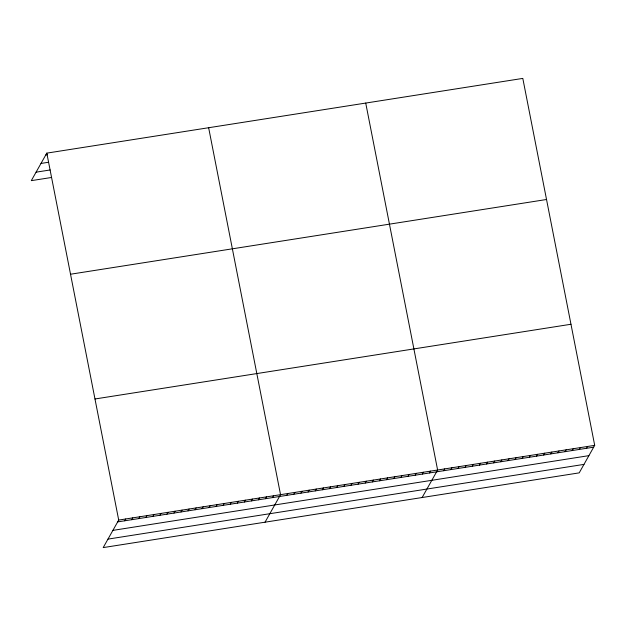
<?xml version="1.0" encoding="UTF-8"?>
<svg xmlns="http://www.w3.org/2000/svg" width="626" height="626" viewBox="0 0 626 626"><rect width="100%" height="100%" fill="white"/><g stroke="black" fill="none" stroke-linecap="round" stroke-linejoin="round"><path stroke-width="0.94" d="M46.801 153.135L118.705 520.073L103.196 547.593L579.199 472.865L594.7 445.352L522.804 78.406L46.801 153.135L31.3 180.648L51.528 177.479M124.715 520.793L125.74 518.97M131.75 519.69L132.775 517.866M138.784 518.586L139.817 516.763M145.819 517.483L146.852 515.66M152.854 516.38L153.886 514.549M159.896 515.276L160.921 513.445M166.931 514.165L167.956 512.342M173.965 513.062L174.998 511.239M181 511.958L182.033 510.135M188.043 510.855L189.068 509.032M195.077 509.752L196.102 507.921M202.112 508.648L203.145 506.817M209.147 507.537L210.18 505.714M216.181 506.434L217.214 504.611M223.224 505.331L224.249 503.507M230.258 504.227L231.284 502.396M237.293 503.124L238.326 501.293M244.328 502.021L245.361 500.19M251.37 500.91L252.395 499.086M258.405 499.806L259.43 497.983M265.44 498.703L266.473 496.88M272.474 497.6L273.507 495.769M265.041 522.186L280.542 494.665L208.646 127.727M286.653 495.377L287.686 493.546M293.79 494.25L294.823 492.427M300.934 493.132L301.959 491.308M308.07 492.013L309.103 490.181M315.214 490.894L316.24 489.062M322.351 489.767L323.384 487.944M329.495 488.648L330.52 486.825M336.631 487.529L337.664 485.698M343.776 486.41L344.801 484.579M350.912 485.283L351.945 483.46M358.056 484.164L359.081 482.341M365.193 483.045L366.226 481.214M372.329 481.926L373.362 480.095M379.473 480.799L380.498 478.976M386.61 479.68L387.643 477.857M393.754 478.561L394.779 476.73M400.89 477.442L401.923 475.611M408.035 476.316L409.06 474.492M415.171 475.197L416.204 473.373M422.315 474.078L423.34 472.247M429.452 472.959L430.485 471.128M422.12 497.529L437.621 470.009L365.725 103.071M443.732 470.713L444.757 468.89M450.869 469.594L451.902 467.763M458.013 468.475L459.038 466.644M465.149 467.348L466.182 465.525M472.294 466.229L473.319 464.406M479.43 465.11L480.463 463.279M486.574 463.991L487.599 462.16M493.711 462.864L494.743 461.041M500.855 461.745L501.88 459.922M507.991 460.626L509.024 458.795M515.128 459.507L516.16 457.676M522.272 458.381L523.297 456.557M529.408 457.262L530.441 455.438M536.552 456.143L537.577 454.32M543.689 455.024L544.722 453.193M550.833 453.897L551.858 452.074M557.969 452.778L559.002 450.955M565.114 451.659L566.139 449.836M572.25 450.54L573.283 448.709M579.394 449.413L580.419 447.59M586.531 448.294L587.564 446.471M45.776 154.958L47.537 154.685M40.995 163.441L48.038 162.337M36.073 172.173L50.15 169.967M70.535 274.227L546.529 199.498M94.98 398.981L570.975 324.26M118.705 520.073L594.7 445.352M117.672 521.904L593.667 447.175M112.899 530.378L588.894 455.65M107.977 539.111L583.972 464.39"/></g></svg>
